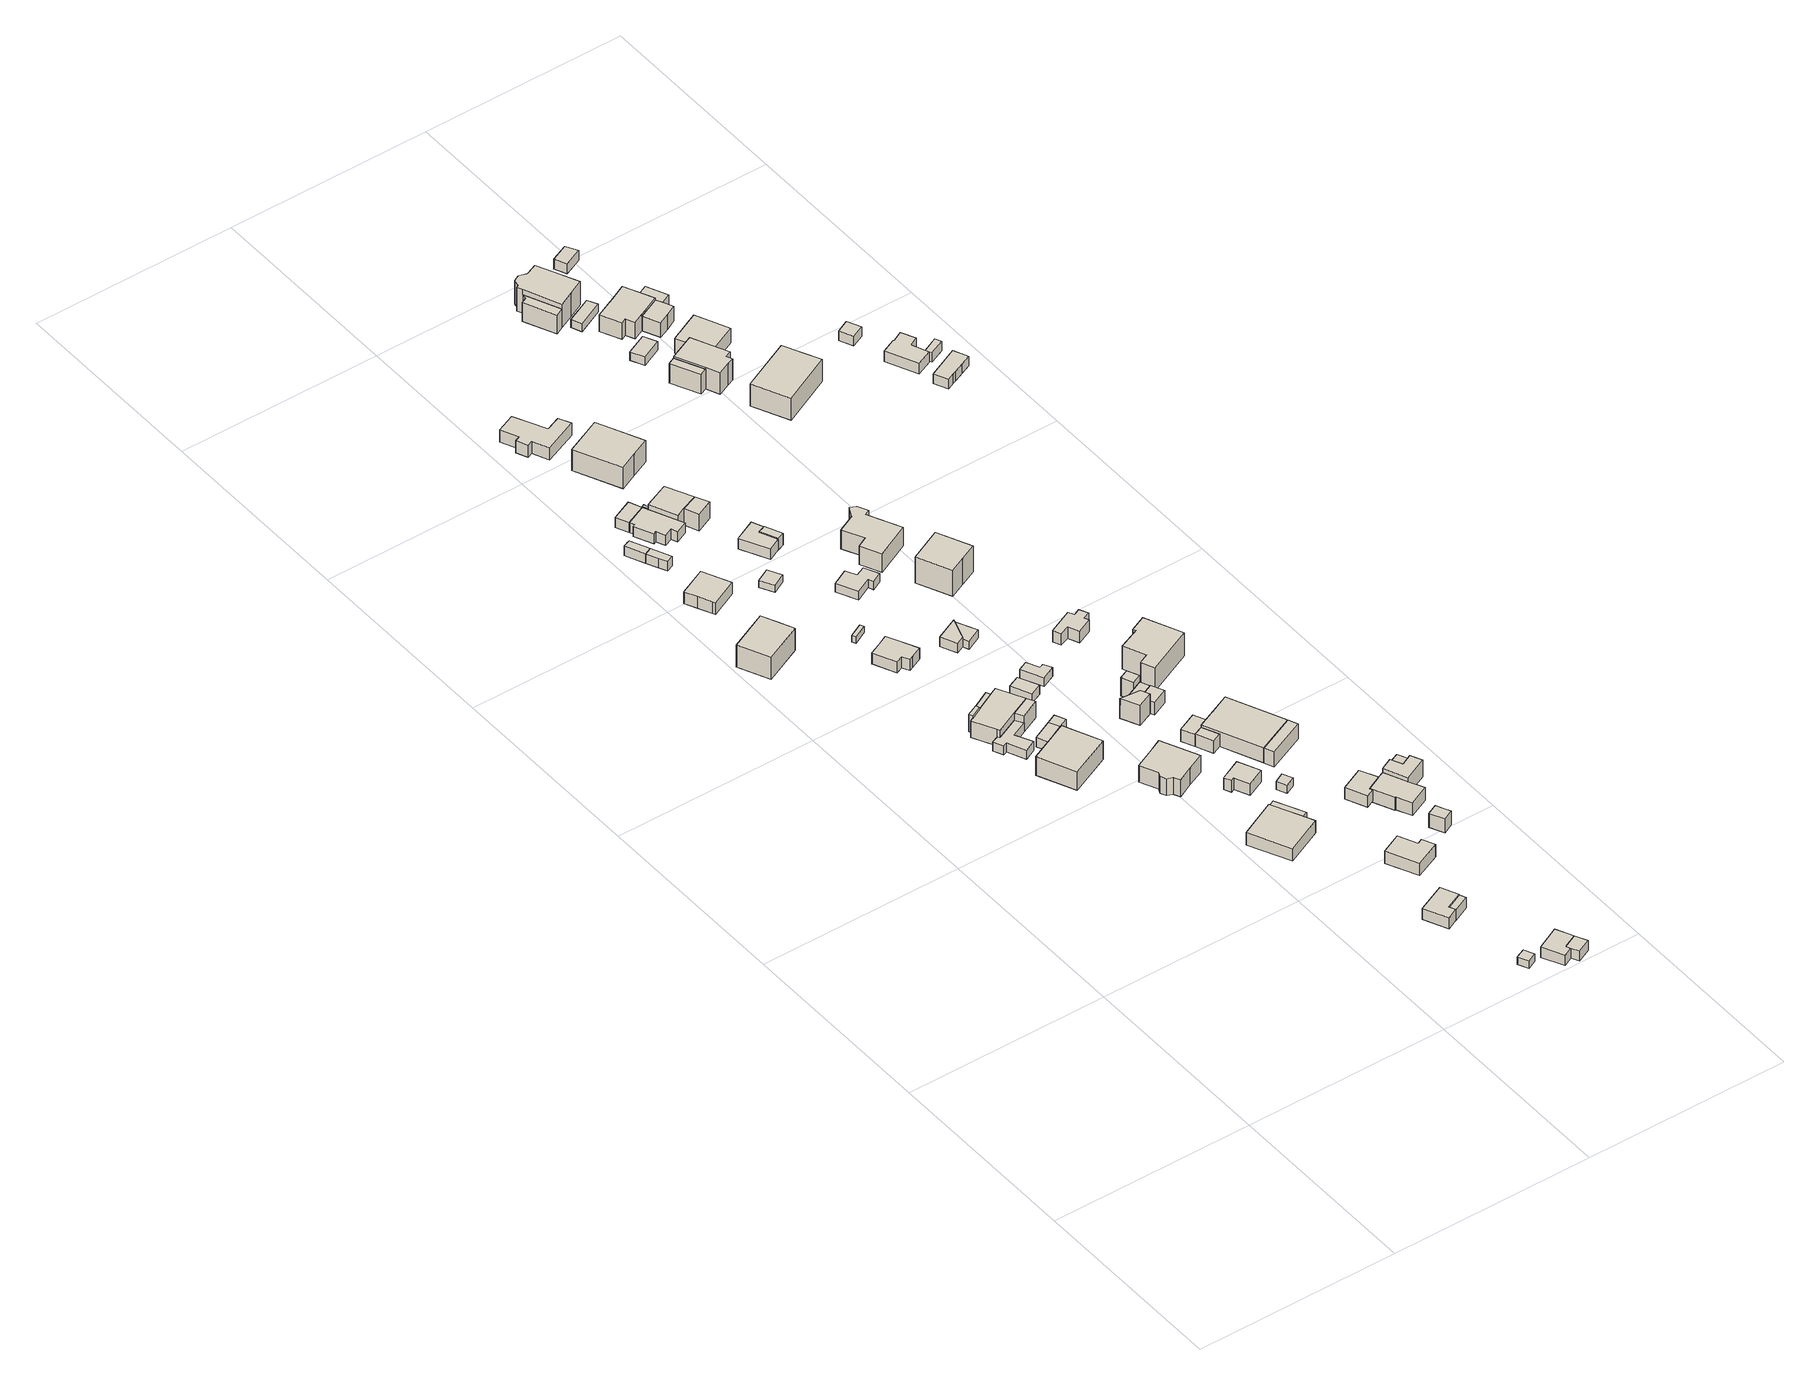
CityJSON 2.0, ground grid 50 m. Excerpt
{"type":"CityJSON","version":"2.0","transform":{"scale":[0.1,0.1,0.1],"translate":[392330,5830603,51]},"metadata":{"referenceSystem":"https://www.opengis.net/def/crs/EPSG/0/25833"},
"CityObjects":{
"building1":{"type":"Building","attributes":{"Gemeindeschluessel":"11000003","BezugspunktDach":"2200","function":"31001_1010","measuredHeight":8.64,"storeysAboveGround":2},"address":[{"country":"Germany","locality":"Berlin","thoroughfareNumber":"7","thoroughfareName":"Weg B"}],"geometry":[{"type":"Solid","lod":"1","boundaries":[[[[0,1,2,3,4]],[[5,6,7,8,9]],[[5,9,4,3]],[[6,5,3,2]],[[7,6,2,1]],[[8,7,1,0]],[[9,8,0,4]]]]}]},
"building2":{"type":"Building","attributes":{"Gemeindeschluessel":"11000003","BezugspunktDach":"2200","function":"31001_2000","measuredHeight":4.28,"storeysAboveGround":1},"address":[{"country":"Germany","locality":"Berlin","thoroughfareNumber":"5 (1)","thoroughfareName":"Weg B"}],"geometry":[{"type":"Solid","lod":"1","boundaries":[[[[10,11,12,13,14,15]],[[16,17,18,19,20,21]],[[16,21,15,14]],[[17,16,14,13]],[[18,17,13,12]],[[19,18,12,11]],[[20,19,11,10]],[[21,20,10,15]]]]}]},
"building3":{"type":"Building","attributes":{"Gemeindeschluessel":"11000003","BezugspunktDach":"2200","function":"31001_2000","measuredHeight":4.75,"storeysAboveGround":1},"address":[{"country":"Germany","locality":"Berlin","thoroughfareNumber":"11 (4)","thoroughfareName":"Weg B"}],"geometry":[{"type":"Solid","lod":"1","boundaries":[[[[22,23,24,25]],[[26,27,28,29]],[[26,29,25,24]],[[27,26,24,23]],[[28,27,23,22]],[[29,28,22,25]]]]}]},
"building4":{"type":"Building","attributes":{"Gemeindeschluessel":"11000003","BezugspunktDach":"2200","function":"31001_2000","measuredHeight":2.64,"storeysAboveGround":1},"address":[{"country":"Germany","locality":"Berlin","thoroughfareNumber":"3 (3)","thoroughfareName":"Weg B"}],"geometry":[{"type":"Solid","lod":"1","boundaries":[[[[30,31,32,33,34,35]],[[36,37,38,39,40,41]],[[36,41,35,34]],[[37,36,34,33]],[[38,37,33,32]],[[39,38,32,31]],[[40,39,31,30]],[[41,40,30,35]]]]}]},
"building5":{"type":"Building","attributes":{"Gemeindeschluessel":"11000003","BezugspunktDach":"2200","function":"31001_2000","measuredHeight":2.49,"storeysAboveGround":1},"address":[{"country":"Germany","locality":"Berlin","thoroughfareNumber":"11 (2)","thoroughfareName":"Weg B"}],"geometry":[{"type":"Solid","lod":"1","boundaries":[[[[42,43,44,45,46,47,48,49,50,51]],[[52,53,54,55,56,57,58,59,60,61]],[[52,61,51,50]],[[53,52,50,49]],[[54,53,49,48]],[[55,54,48,47]],[[56,55,47,46]],[[57,56,46,45]],[[58,57,45,44]],[[59,58,44,43]],[[60,59,43,42]],[[61,60,42,51]]]]}]},
"building6":{"type":"Building","attributes":{"Gemeindeschluessel":"11000003","BezugspunktDach":"2200","function":"31001_2000","measuredHeight":2.64,"storeysAboveGround":1},"address":[{"country":"Germany","locality":"Berlin","thoroughfareNumber":"3 (4)","thoroughfareName":"Weg B"}],"geometry":[{"type":"Solid","lod":"1","boundaries":[[[[62,63,64,31,30]],[[39,65,66,67,40]],[[39,40,30,31]],[[65,39,31,64]],[[66,65,64,63]],[[67,66,63,62]],[[40,67,62,30]]]]}]},
"building7":{"type":"Building","attributes":{"Gemeindeschluessel":"11000003","BezugspunktDach":"2200","function":"31001_1010","measuredHeight":6.52,"storeysAboveGround":1},"address":[{"country":"Germany","locality":"Berlin","thoroughfareNumber":"13","thoroughfareName":"Weg B"}],"geometry":[{"type":"Solid","lod":"1","boundaries":[[[[68,69,70,71]],[[72,73,74,75]],[[72,75,71,70]],[[73,72,70,69]],[[74,73,69,68]],[[75,74,68,71]]]]}]},
"building8":{"type":"Building","attributes":{"Gemeindeschluessel":"11000003","function":"31001_1010"},"address":[{"country":"Germany","locality":"Berlin","thoroughfareNumber":"11","thoroughfareName":"Weg B"}],"children":["building8-1","building8-2"]},
"building8-1":{"type":"BuildingPart","attributes":{"BezugspunktDach":"2200","measuredHeight":4.48,"storeysAboveGround":1},"parents":["building8"],"geometry":[{"type":"Solid","lod":"1","boundaries":[[[[76,77,78,79,80,81,82,83,84,85]],[[86,87,88,89,90,91,54,53,52,92]],[[86,92,85,84]],[[87,86,84,83]],[[88,87,83,82]],[[89,88,82,81]],[[90,89,81,80]],[[91,90,80,79]],[[53,54,78,77]],[[52,53,77,76]],[[92,52,76,85]],[[54,91,79,78]]]]}]},
"building8-2":{"type":"BuildingPart","attributes":{"BezugspunktDach":"2200","measuredHeight":4.48,"storeysAboveGround":1},"parents":["building8"],"geometry":[{"type":"MultiSurface","lod":"1","boundaries":[[[93,94,79,78]],[[91,95,55,54]],[[95,91,79,94]],[[55,95,94,93]],[[54,55,93,78]],[[91,54,78,79,96]]]}]},
"building9":{"type":"Building","attributes":{"Gemeindeschluessel":"11000003","BezugspunktDach":"2200","function":"31001_2000","measuredHeight":3.78,"storeysAboveGround":1},"address":[{"country":"Germany","locality":"Berlin","thoroughfareNumber":"11 (3)","thoroughfareName":"Weg B"}],"geometry":[{"type":"Solid","lod":"1","boundaries":[[[[97,98,99,100]],[[101,89,88,102]],[[101,102,100,99]],[[89,101,99,98]],[[88,89,98,97]],[[102,88,97,100]]]]}]},
"building10":{"type":"Building","attributes":{"Gemeindeschluessel":"11000003","BezugspunktDach":"2200","function":"31001_2463","measuredHeight":2.51,"storeysAboveGround":1},"address":[{"country":"Germany","locality":"Berlin","thoroughfareNumber":"13 (1)","thoroughfareName":"Weg B"}],"geometry":[{"type":"Solid","lod":"1","boundaries":[[[[103,104,105,106]],[[107,108,109,110]],[[107,110,106,105]],[[108,107,105,104]],[[109,108,104,103]],[[110,109,103,106]]]]}]},
"building11":{"type":"Building","attributes":{"Gemeindeschluessel":"11000003","BezugspunktDach":"2200","function":"31001_1010","measuredHeight":3.34,"storeysAboveGround":1},"address":[{"country":"Germany","locality":"Berlin","thoroughfareNumber":"9","thoroughfareName":"Weg B"}],"geometry":[{"type":"Solid","lod":"1","boundaries":[[[[111,112,113,114,115,116,117,118]],[[119,120,121,122,123,124,125,126]],[[119,126,118,117]],[[120,119,117,116]],[[121,120,116,115]],[[122,121,115,114]],[[123,122,114,113]],[[124,123,113,112]],[[125,124,112,111]],[[126,125,111,118]]]]}]},
"building12":{"type":"Building","attributes":{"Gemeindeschluessel":"11000003","BezugspunktDach":"2200","function":"31001_2463","measuredHeight":2.79,"storeysAboveGround":1},"address":[{"country":"Germany","locality":"Berlin","thoroughfareNumber":"8 (2)","thoroughfareName":"Weg A"}],"geometry":[{"type":"Solid","lod":"1","boundaries":[[[[127,128,129,130]],[[131,132,133,134]],[[131,134,130,129]],[[132,131,129,128]],[[133,132,128,127]],[[134,133,127,130]]]]}]},
"building13":{"type":"Building","attributes":{"Gemeindeschluessel":"11000003","BezugspunktDach":"2200","function":"31001_2723","measuredHeight":1.74,"storeysAboveGround":1},"address":[{"country":"Germany","locality":"Berlin","thoroughfareNumber":"9 (1)","thoroughfareName":"Weg B"}],"geometry":[{"type":"Solid","lod":"1","boundaries":[[[[135,136,137,138]],[[139,140,141,142]],[[139,142,138,137]],[[140,139,137,136]],[[141,140,136,135]],[[142,141,135,138]]]]}]},
"building14":{"type":"Building","attributes":{"Gemeindeschluessel":"11000003","BezugspunktDach":"2200","function":"31001_2000","measuredHeight":2.88,"storeysAboveGround":1},"address":[{"country":"Germany","locality":"Berlin","thoroughfareNumber":"8 (1)","thoroughfareName":"Weg A"}],"geometry":[{"type":"Solid","lod":"1","boundaries":[[[[143,144,145,146,147,148,149,150,128,127,151,152]],[[153,133,132,154,155,156,157,158,159,160,161,162]],[[153,162,152,151]],[[133,153,151,127]],[[132,133,127,128]],[[154,132,128,150]],[[155,154,150,149]],[[156,155,149,148]],[[157,156,148,147]],[[158,157,147,146]],[[159,158,146,145]],[[160,159,145,144]],[[161,160,144,143]],[[162,161,143,152]]]]}]},
"building15":{"type":"Building","attributes":{"Gemeindeschluessel":"11000003","BezugspunktDach":"2200","function":"31001_2723","measuredHeight":2.13,"storeysAboveGround":1},"address":[{"country":"Germany","locality":"Berlin","thoroughfareNumber":"79 (1)","thoroughfareName":"Schillingweg"}],"geometry":[{"type":"Solid","lod":"1","boundaries":[[[[163,164,165,166]],[[167,168,169,170]],[[167,170,166,165]],[[168,167,165,164]],[[169,168,164,163]],[[170,169,163,166]]]]}]},
"building16":{"type":"Building","attributes":{"Gemeindeschluessel":"11000003","BezugspunktDach":"2200","function":"31001_2723","measuredHeight":2.56,"storeysAboveGround":1},"address":[{"country":"Germany","locality":"Berlin","thoroughfareNumber":"13 (2)","thoroughfareName":"Weg B"}],"geometry":[{"type":"Solid","lod":"1","boundaries":[[[[104,171,172,105]],[[173,174,175,176]],[[173,176,105,172]],[[174,173,172,171]],[[175,174,171,104]],[[176,175,104,105]]]]}]},
"building17":{"type":"Building","attributes":{"Gemeindeschluessel":"11000003","function":"31001_1010"},"address":[{"country":"Germany","locality":"Berlin","thoroughfareNumber":"17","thoroughfareName":"Weg B"}],"children":["building17-1","building17-2"]},
"building17-1":{"type":"BuildingPart","attributes":{"BezugspunktDach":"2200","measuredHeight":3.95,"storeysAboveGround":1},"parents":["building17"],"geometry":[{"type":"MultiSurface","lod":"1","boundaries":[[[177,178,179,180]],[[181,182,183,184]],[[181,184,180,179]],[[182,181,185,186,187,179,178]],[[183,182,178,177]],[[184,183,177,180]],[[187,186,185,181]]]}]},
"building17-2":{"type":"BuildingPart","attributes":{"BezugspunktDach":"2200","measuredHeight":2.87,"storeysAboveGround":1},"parents":["building17"],"geometry":[{"type":"Solid","lod":"1","boundaries":[[[[186,188,189,187]],[[190,191,185,181]],[[190,181,187,189]],[[191,190,189,188]],[[185,191,188,186]],[[181,185,186,187]]]]}]},
"building18":{"type":"Building","attributes":{"Gemeindeschluessel":"11000003","BezugspunktDach":"2200","function":"31001_2000","measuredHeight":1.89,"storeysAboveGround":1},"address":[{"country":"Germany","locality":"Berlin","thoroughfareNumber":"10 (1)","thoroughfareName":"Weg A"}],"geometry":[{"type":"Solid","lod":"1","boundaries":[[[[192,193,194,195]],[[196,197,198,199]],[[196,199,195,194]],[[197,196,194,193]],[[198,197,193,192]],[[199,198,192,195]]]]}]},
"building19":{"type":"Building","attributes":{"Gemeindeschluessel":"11000003","BezugspunktDach":"2200","function":"31001_1313","measuredHeight":3.04,"storeysAboveGround":1},"address":[{"country":"Germany","locality":"Berlin","thoroughfareNumber":"21","thoroughfareName":"Weg B"}],"geometry":[{"type":"Solid","lod":"1","boundaries":[[[[200,201,202,203,204,205]],[[206,207,208,209,210,211]],[[206,211,205,204]],[[207,206,204,203]],[[208,207,203,202]],[[209,208,202,201]],[[210,209,201,200]],[[211,210,200,205]]]]}]},
"building20":{"type":"Building","attributes":{"Gemeindeschluessel":"11000003","BezugspunktDach":"2200","function":"31001_2000","measuredHeight":3,"storeysAboveGround":1},"address":[{"country":"Germany","locality":"Berlin","thoroughfareNumber":"8 (3)","thoroughfareName":"Weg A"}],"geometry":[{"type":"Solid","lod":"1","boundaries":[[[[212,213,214,215,216]],[[217,218,219,220,221]],[[217,221,216,215]],[[218,217,215,214]],[[219,218,214,213]],[[220,219,213,212]],[[221,220,212,216]]]]}]},
"building21":{"type":"Building","attributes":{"Gemeindeschluessel":"11000003","BezugspunktDach":"2200","function":"31001_1010","measuredHeight":5.71,"storeysAboveGround":1},"address":[{"country":"Germany","locality":"Berlin","thoroughfareNumber":"15","thoroughfareName":"Weg B"}],"geometry":[{"type":"Solid","lod":"1","boundaries":[[[[222,223,224,225,226,227,228,229,230,231]],[[232,233,234,235,236,237,238,239,240,241]],[[232,241,231,230]],[[233,232,230,229]],[[234,233,229,228]],[[235,234,228,227]],[[236,235,227,226]],[[237,236,226,225]],[[238,237,225,224]],[[239,238,224,223]],[[240,239,223,222]],[[241,240,222,231]]]]}]},
"building22":{"type":"Building","attributes":{"Gemeindeschluessel":"11000003","BezugspunktDach":"2200","function":"51009_1610","measuredHeight":2.85,"storeysAboveGround":0},"address":[{"country":"Germany","locality":"Berlin"}],"geometry":[{"type":"Solid","lod":"1","boundaries":[[[[242,243,244,245]],[[246,247,248,249]],[[246,249,245,244]],[[247,246,244,243]],[[248,247,243,242]],[[249,248,242,245]]]]}]},
"building23":{"type":"Building","attributes":{"Gemeindeschluessel":"11000003","BezugspunktDach":"2200","function":"31001_2000","measuredHeight":2.53,"storeysAboveGround":1},"address":[{"country":"Germany","locality":"Berlin","thoroughfareNumber":"11 (1)","thoroughfareName":"Weg B"}],"geometry":[{"type":"Solid","lod":"1","boundaries":[[[[250,251,252,253]],[[254,255,256,257]],[[254,257,253,252]],[[255,254,252,251]],[[256,255,251,250]],[[257,256,250,253]]]]}]},
"building24":{"type":"Building","attributes":{"Gemeindeschluessel":"11000003","function":"31001_1010"},"address":[{"country":"Germany","locality":"Berlin","thoroughfareNumber":"8","thoroughfareName":"Weg A"}],"children":["building24-1","building24-2"]},
"building24-1":{"type":"BuildingPart","attributes":{"BezugspunktDach":"2200","measuredHeight":4.5,"storeysAboveGround":1},"parents":["building24"],"geometry":[{"type":"Solid","lod":"1","boundaries":[[[[258,259,260,261,262]],[[263,264,265,266,267]],[[263,267,262,261]],[[264,263,261,260]],[[266,265,259,258]],[[267,266,258,262]],[[265,264,260,259]]]]}]},
"building24-2":{"type":"BuildingPart","attributes":{"BezugspunktDach":"2200","measuredHeight":4.5,"storeysAboveGround":1},"parents":["building24"],"geometry":[{"type":"Solid","lod":"1","boundaries":[[[[268,269,260,259]],[[264,270,271,265]],[[270,264,260,269]],[[271,270,269,268]],[[265,271,268,259]],[[264,265,259,260]]]]}]},
"building25":{"type":"Building","attributes":{"Gemeindeschluessel":"11000003","BezugspunktDach":"2200","function":"31001_1313","measuredHeight":2.82,"storeysAboveGround":1},"address":[{"country":"Germany","locality":"Berlin","thoroughfareNumber":"79","thoroughfareName":"Schillingweg"}],"geometry":[{"type":"Solid","lod":"1","boundaries":[[[[272,273,274,275,276,277]],[[278,279,280,281,282,283]],[[278,283,277,276]],[[279,278,276,275]],[[280,279,275,274]],[[281,280,274,273]],[[282,281,273,272]],[[283,282,272,277]]]]}]},
"building26":{"type":"Building","attributes":{"Gemeindeschluessel":"11000003","BezugspunktDach":"2200","function":"51009_1610","measuredHeight":2.77,"storeysAboveGround":0},"address":[{"country":"Germany","locality":"Berlin"}],"geometry":[{"type":"Solid","lod":"1","boundaries":[[[[273,284,285,275,274]],[[286,287,288,289,290]],[[286,290,274,275]],[[287,286,275,285]],[[288,287,285,284]],[[289,288,284,273]],[[290,289,273,274]]]]}]},
"building27":{"type":"Building","attributes":{"Gemeindeschluessel":"11000003","BezugspunktDach":"2200","function":"31001_1010","measuredHeight":2.9,"storeysAboveGround":1},"address":[{"country":"Germany","locality":"Berlin","thoroughfareNumber":"10","thoroughfareName":"Weg A"}],"geometry":[{"type":"Solid","lod":"1","boundaries":[[[[291,292,293,294,295,296]],[[297,298,299,300,301,302]],[[297,302,296,295]],[[298,297,295,294]],[[299,298,294,293]],[[300,299,293,292]],[[301,300,292,291]],[[302,301,291,296]]]]}]},
"building28":{"type":"Building","attributes":{"Gemeindeschluessel":"11000003","BezugspunktDach":"2200","function":"31001_1010","measuredHeight":3.35,"storeysAboveGround":1},"address":[{"country":"Germany","locality":"Berlin","thoroughfareNumber":"2","thoroughfareName":"Weg A"}],"geometry":[{"type":"Solid","lod":"1","boundaries":[[[[303,304,305,306,307,308,309,310,311,312]],[[313,314,315,316,317,318,319,320,321,322]],[[313,322,312,311]],[[314,313,311,310]],[[315,314,310,309]],[[316,315,309,308]],[[317,316,308,307]],[[318,317,307,306]],[[319,318,306,305]],[[320,319,305,304]],[[321,320,304,303]],[[322,321,303,312]]]]}]},
"building29":{"type":"Building","attributes":{"Gemeindeschluessel":"11000003","BezugspunktDach":"2200","function":"31001_1313","measuredHeight":3.22,"storeysAboveGround":1},"address":[{"country":"Germany","locality":"Berlin","thoroughfareNumber":"17 (2)","thoroughfareName":"Weg B"}],"geometry":[{"type":"Solid","lod":"1","boundaries":[[[[323,324,325,326,327,328]],[[329,330,331,332,333,334]],[[329,334,328,327]],[[330,329,327,326]],[[331,330,326,325]],[[332,331,325,324]],[[333,332,324,323]],[[334,333,323,328]]]]}]},
"building30":{"type":"Building","attributes":{"Gemeindeschluessel":"11000003","BezugspunktDach":"2200","function":"31001_1010","measuredHeight":7.84,"storeysAboveGround":1},"address":[{"country":"Germany","locality":"Berlin","thoroughfareNumber":"6","thoroughfareName":"Weg A"}],"geometry":[{"type":"Solid","lod":"1","boundaries":[[[[335,336,337,338,339,340]],[[341,342,343,344,345,346]],[[341,346,340,339]],[[342,341,339,338]],[[343,342,338,337]],[[344,343,337,336]],[[345,344,336,335]],[[346,345,335,340]]]]}]},
"building31":{"type":"Building","attributes":{"Gemeindeschluessel":"11000003","function":"31001_1313"},"address":[{"country":"Germany","locality":"Berlin","thoroughfareNumber":"14A","thoroughfareName":"Weg A"}],"children":["building31-1","building31-2"]},
"building31-1":{"type":"BuildingPart","attributes":{"BezugspunktDach":"2200","measuredHeight":2.6,"storeysAboveGround":1},"parents":["building31"],"geometry":[{"type":"MultiSurface","lod":"1","boundaries":[[[347,348,349,350]],[[351,352,353,354]],[[351,354,350,349]],[[352,355,356,349,348]],[[353,352,348,347]],[[354,353,347,350]],[[356,355,352,351]]]}]},
"building31-2":{"type":"BuildingPart","attributes":{"BezugspunktDach":"2200","measuredHeight":2.21,"storeysAboveGround":1},"parents":["building31"],"geometry":[{"type":"Solid","lod":"1","boundaries":[[[[357,358,356,355]],[[351,359,360,352]],[[359,351,356,358]],[[360,359,358,357]],[[352,360,357,355]],[[352,355,356,351]]]]}]},
"building32":{"type":"Building","attributes":{"Gemeindeschluessel":"11000003","BezugspunktDach":"2200","function":"31001_2000","measuredHeight":2.38,"storeysAboveGround":1},"address":[{"country":"Germany","locality":"Berlin","thoroughfareNumber":"16 (1)","thoroughfareName":"Weg A"}],"geometry":[{"type":"Solid","lod":"1","boundaries":[[[[361,362,363,364,365,366]],[[367,368,369,370,371,372]],[[367,372,366,365]],[[368,367,365,364]],[[369,368,364,363]],[[370,369,363,362]],[[371,370,362,361]],[[372,371,361,366]]]]}]},
"building33":{"type":"Building","attributes":{"Gemeindeschluessel":"11000003","BezugspunktDach":"2200","function":"51009_1610","measuredHeight":3.22,"storeysAboveGround":0},"address":[{"country":"Germany","locality":"Berlin"}],"geometry":[{"type":"Solid","lod":"1","boundaries":[[[[373,374,375,376]],[[377,378,379,380]],[[377,380,376,375]],[[378,377,375,374]],[[379,378,374,373]],[[380,379,373,376]]]]}]},
"building34":{"type":"Building","attributes":{"Gemeindeschluessel":"11000003","BezugspunktDach":"2200","function":"31001_1010","measuredHeight":3.42,"storeysAboveGround":1},"address":[{"country":"Germany","locality":"Berlin","thoroughfareNumber":"19","thoroughfareName":"Weg B"}],"geometry":[{"type":"Solid","lod":"1","boundaries":[[[[381,382,383,384,385,386]],[[387,388,389,390,391,392]],[[387,392,386,385]],[[388,387,385,384]],[[389,388,384,383]],[[390,389,383,382]],[[391,390,382,381]],[[392,391,381,386]]]]}]},
"building35":{"type":"Building","attributes":{"Gemeindeschluessel":"11000003","BezugspunktDach":"2200","function":"31001_2000","measuredHeight":2.29,"storeysAboveGround":1},"address":[{"country":"Germany","locality":"Berlin","thoroughfareNumber":"12 (1)","thoroughfareName":"Weg A"}],"geometry":[{"type":"Solid","lod":"1","boundaries":[[[[393,394,395,396,397,398,399,400]],[[401,402,403,404,405,406,407,408]],[[401,408,400,399]],[[402,401,399,398]],[[403,402,398,397]],[[404,403,397,396]],[[405,404,396,395]],[[406,405,395,394]],[[407,406,394,393]],[[408,407,393,400]]]]}]},
"building36":{"type":"Building","attributes":{"Gemeindeschluessel":"11000003","BezugspunktDach":"2200","function":"31001_2723","measuredHeight":2.2,"storeysAboveGround":1},"address":[{"country":"Germany","locality":"Berlin","thoroughfareNumber":"17 (1)","thoroughfareName":"Weg B"}],"geometry":[{"type":"Solid","lod":"1","boundaries":[[[[409,410,411,412]],[[413,414,415,416]],[[413,416,412,411]],[[414,413,411,410]],[[415,414,410,409]],[[416,415,409,412]]]]}]},
"building37":{"type":"Building","attributes":{"Gemeindeschluessel":"11000003","function":"31001_2723"},"address":[{"country":"Germany","locality":"Berlin","thoroughfareNumber":"18 (1)","thoroughfareName":"Weg A"}],"children":["building37-1","building37-2"]},
"building37-1":{"type":"BuildingPart","attributes":{"BezugspunktDach":"2200","measuredHeight":5.43,"storeysAboveGround":1},"parents":["building37"],"geometry":[{"type":"MultiSurface","lod":"1","boundaries":[[[417,418,419,420]],[[421,422,423,424]],[[421,425,426,420,419]],[[422,421,419,418]],[[423,422,418,417]],[[424,423,417,420]],[[424,426,425,421]]]}]},
"building37-2":{"type":"BuildingPart","attributes":{"BezugspunktDach":"2200","measuredHeight":3.25,"storeysAboveGround":1},"parents":["building37"],"geometry":[{"type":"Solid","lod":"1","boundaries":[[[[425,427,428,426]],[[429,430,421,424]],[[429,424,426,428]],[[430,429,428,427]],[[421,430,427,425]],[[424,421,425,426]]]]}]},
"building38":{"type":"Building","attributes":{"Gemeindeschluessel":"11000003","BezugspunktDach":"2200","function":"31001_2463","measuredHeight":3.33,"storeysAboveGround":1},"address":[{"country":"Germany","locality":"Berlin","thoroughfareNumber":"18 (2)","thoroughfareName":"Weg A"}],"geometry":[{"type":"Solid","lod":"1","boundaries":[[[[431,432,433,434,435]],[[436,437,438,439,440]],[[436,440,435,434]],[[437,436,434,433]],[[438,437,433,432]],[[439,438,432,431]],[[440,439,431,435]]]]}]},
"building39":{"type":"Building","attributes":{"Gemeindeschluessel":"11000003","BezugspunktDach":"2200","function":"51009_1610","measuredHeight":5.08,"storeysAboveGround":0},"address":[{"country":"Germany","locality":"Berlin"}],"geometry":[{"type":"Solid","lod":"1","boundaries":[[[[441,442,443,444]],[[445,446,447,448]],[[445,448,444,443]],[[446,445,443,442]],[[447,446,442,441]],[[448,447,441,444]]]]}]},
"building40":{"type":"Building","attributes":{"Gemeindeschluessel":"11000003","function":"31001_1010"},"address":[{"country":"Germany","locality":"Berlin","thoroughfareNumber":"20, 22","thoroughfareName":"Weg A"}],"children":["building40-1","building40-2","building40-3"]},
"building40-1":{"type":"BuildingPart","attributes":{"BezugspunktDach":"2200","measuredHeight":4.59,"storeysAboveGround":1},"parents":["building40"],"geometry":[{"type":"MultiSurface","lod":"1","boundaries":[[[449,450,451,452,453]],[[454,455,456,457,458]],[[454,459,460,461,453,452]],[[455,454,452,451]],[[456,455,451,450]],[[457,456,450,449]],[[458,457,449,453],[462,458,463,464]],[[458,461,460,459]],[[463,458,462,464]]]}]},
"building40-2":{"type":"BuildingPart","attributes":{"BezugspunktDach":"2200","measuredHeight":3.48,"storeysAboveGround":1},"parents":["building40"],"geometry":[{"type":"Solid","lod":"1","boundaries":[[[[465,464,463,466]],[[458,462,467,468]],[[458,468,466,463],[458,461,469,468]],[[467,462,464,465]],[[468,467,465,466]],[[461,458,468,469]],[[462,458,463,464]]]]}]},
"building40-3":{"type":"BuildingPart","attributes":{"BezugspunktDach":"2200","measuredHeight":4.04,"storeysAboveGround":1},"parents":["building40"],"geometry":[{"type":"MultiSurface","lod":"1","boundaries":[[[469,460,470,471]],[[472,459,468,473]],[[472,473,471,470]],[[459,472,470,460]],[[473,468,469,471]],[[459,460,461,458]],[[468,458,461,469]]]}]},
"building41":{"type":"Building","attributes":{"Gemeindeschluessel":"11000003","BezugspunktDach":"2200","function":"31001_1010","measuredHeight":3.16,"storeysAboveGround":1},"address":[{"country":"Germany","locality":"Berlin","thoroughfareNumber":"24 (1)","thoroughfareName":"Weg A"}],"geometry":[{"type":"Solid","lod":"1","boundaries":[[[[474,475,476,477,478,479]],[[480,481,482,483,484,485]],[[480,485,479,478]],[[481,480,478,477]],[[482,481,477,476]],[[483,482,476,475]],[[484,483,475,474]],[[485,484,474,479]]]]}]},
"building42":{"type":"Building","attributes":{"Gemeindeschluessel":"11000003","BezugspunktDach":"2200","function":"51009_1610","measuredHeight":4.68,"storeysAboveGround":0},"address":[{"country":"Germany","locality":"Berlin"}],"geometry":[{"type":"Solid","lod":"1","boundaries":[[[[486,487,450,488,449]],[[489,490,491,492,493]],[[489,493,449,488]],[[490,489,488,450]],[[491,490,450,487]],[[492,491,487,486]],[[493,492,486,449]]]]}]},
"building43":{"type":"Building","attributes":{"Gemeindeschluessel":"11000003","BezugspunktDach":"2200","function":"31001_1010","measuredHeight":5.18,"storeysAboveGround":1},"address":[{"country":"Germany","locality":"Berlin","thoroughfareNumber":"12","thoroughfareName":"Weg A"}],"geometry":[{"type":"Solid","lod":"1","boundaries":[[[[494,495,496,497,498,499,500,501,502,503]],[[504,505,506,507,508,509,510,511,512,513]],[[504,513,503,502]],[[505,504,502,501]],[[506,505,501,500]],[[507,506,500,499]],[[508,507,499,498]],[[509,508,498,497]],[[510,509,497,496]],[[511,510,496,495]],[[512,511,495,494]],[[513,512,494,503]]]]}]},
"building44":{"type":"Building","attributes":{"Gemeindeschluessel":"11000003","BezugspunktDach":"2200","function":"31001_2723","measuredHeight":4.61,"storeysAboveGround":1},"address":[{"country":"Germany","locality":"Berlin","thoroughfareNumber":"26 (1)","thoroughfareName":"Weg A"}],"geometry":[{"type":"Solid","lod":"1","boundaries":[[[[514,515,516,517,518]],[[519,520,521,522,523]],[[519,523,518,517]],[[520,519,517,516]],[[521,520,516,515]],[[522,521,515,514]],[[523,522,514,518]]]]}]},
"building45":{"type":"Building","attributes":{"Gemeindeschluessel":"11000003","BezugspunktDach":"2200","function":"31001_1010","measuredHeight":8.6,"storeysAboveGround":1},"address":[{"country":"Germany","locality":"Berlin","thoroughfareNumber":"14","thoroughfareName":"Weg A"}],"geometry":[{"type":"Solid","lod":"1","boundaries":[[[[524,525,526,527,528]],[[529,530,531,532,533]],[[529,533,528,527]],[[530,529,527,526]],[[531,530,526,525]],[[532,531,525,524]],[[533,532,524,528]]]]}]},
"building46":{"type":"Building","attributes":{"Gemeindeschluessel":"11000003","BezugspunktDach":"2200","function":"31001_1010","measuredHeight":3.14,"storeysAboveGround":1},"address":[{"country":"Germany","locality":"Berlin","thoroughfareNumber":"16","thoroughfareName":"Weg A"}],"geometry":[{"type":"Solid","lod":"1","boundaries":[[[[534,535,536,537,538,539,540,541,542,543]],[[544,545,546,547,548,549,550,551,552,553]],[[544,553,543,542]],[[545,544,542,541]],[[546,545,541,540]],[[547,546,540,539]],[[548,547,539,538]],[[549,548,538,537]],[[550,549,537,536]],[[551,550,536,535]],[[552,551,535,534]],[[553,552,534,543]]]]}]},
"building47":{"type":"Building","attributes":{"Gemeindeschluessel":"11000003","function":"31001_1010"},"address":[{"country":"Germany","locality":"Berlin","thoroughfareNumber":"24","thoroughfareName":"Weg A"}],"children":["building47-1","building47-2"]},
"building47-1":{"type":"BuildingPart","attributes":{"BezugspunktDach":"2200","measuredHeight":4.54,"storeysAboveGround":1},"parents":["building47"],"geometry":[{"type":"Solid","lod":"1","boundaries":[[[[554,555,556,557,558,559,560,561,562]],[[563,564,565,566,567,568,569,570,571]],[[563,571,562,561]],[[564,563,561,560]],[[566,565,559,558]],[[567,566,558,557]],[[568,567,557,556]],[[569,568,556,555]],[[570,569,555,554]],[[571,570,554,562]],[[560,559,565,564]]]]}]},
"building47-2":{"type":"BuildingPart","attributes":{"BezugspunktDach":"2200","measuredHeight":4.54,"storeysAboveGround":1},"parents":["building47"],"geometry":[{"type":"MultiSurface","lod":"1","boundaries":[[[572,573,574,575,576,577]],[[578,579,580,581,565,564]],[[578,564,577,576]],[[579,578,576,575]],[[580,579,575,574]],[[581,580,574,573]],[[565,581,573,572]],[[564,560,559,572,577]],[[559,560,564,565]]]}]},
"building48":{"type":"Building","attributes":{"Gemeindeschluessel":"11000003","BezugspunktDach":"2200","function":"31001_1010","measuredHeight":8.74,"storeysAboveGround":1},"address":[{"country":"Germany","locality":"Berlin","thoroughfareNumber":"18","thoroughfareName":"Weg A"}],"geometry":[{"type":"Solid","lod":"1","boundaries":[[[[582,583,584,585,586,587,588,589]],[[590,591,592,593,594,595,596,597]],[[590,597,589,588]],[[591,590,588,587]],[[592,591,587,586]],[[593,592,586,585]],[[594,593,585,584]],[[595,594,584,583]],[[596,595,583,582]],[[597,596,582,589]]]]}]},
"building49":{"type":"Building","attributes":{"Gemeindeschluessel":"11000003","BezugspunktDach":"2200","function":"51009_1610","measuredHeight":3.63,"storeysAboveGround":0},"address":[{"country":"Germany","locality":"Berlin"}],"geometry":[{"type":"Solid","lod":"1","boundaries":[[[[598,599,600,601]],[[602,603,604,605]],[[602,605,601,600]],[[603,602,600,599]],[[604,603,599,598]],[[605,604,598,601]]]]}]},
"building50":{"type":"Building","attributes":{"Gemeindeschluessel":"11000003","function":"31001_1010"},"address":[{"country":"Germany","locality":"Berlin","thoroughfareNumber":"1","thoroughfareName":"Weg A"}],"children":["building50-1","building50-2"]},
"building50-1":{"type":"BuildingPart","attributes":{"BezugspunktDach":"2200","measuredHeight":7.71,"storeysAboveGround":1},"parents":["building50"],"geometry":[{"type":"MultiSurface","lod":"1","boundaries":[[[606,607,608,609,610,611,612,613,614,615,616]],[[617,618,619,620,621,622,623,624,625,626,627]],[[617,627,616,615]],[[618,617,615,614]],[[619,618,614,613]],[[620,619,613,612]],[[621,620,612,611]],[[622,621,611,610]],[[623,622,610,609]],[[624,623,609,608]],[[625,624,608,607]],[[628,629,625,607,606]],[[627,626,606,616]],[[626,625,629,628]]]}]},
"building50-2":{"type":"BuildingPart","attributes":{"BezugspunktDach":"2200","measuredHeight":5.09,"storeysAboveGround":1},"parents":["building50"],"geometry":[{"type":"MultiSurface","lod":"1","boundaries":[[[630,629,628,631,632]],[[633,626,625,634,635]],[[633,635,632,631]],[[626,633,631,628]],[[634,625,629,630]],[[635,634,630,632]],[[625,626,628,629,636]]]}]},
"building51":{"type":"Building","attributes":{"Gemeindeschluessel":"11000003","BezugspunktDach":"2200","function":"31001_2463","measuredHeight":2.35,"storeysAboveGround":1},"address":[{"country":"Germany","locality":"Berlin","thoroughfareNumber":"3 (1)","thoroughfareName":"Weg A"}],"geometry":[{"type":"Solid","lod":"1","boundaries":[[[[637,638,639,640]],[[641,642,643,644]],[[641,644,640,639]],[[642,641,639,638]],[[643,642,638,637]],[[644,643,637,640]]]]}]},
"building52":{"type":"Building","attributes":{"Gemeindeschluessel":"11000003","function":"31001_1010"},"address":[{"country":"Germany","locality":"Berlin","thoroughfareNumber":"5","thoroughfareName":"Weg A"}],"children":["building52-1","building52-2"]},
"building52-1":{"type":"BuildingPart","attributes":{"BezugspunktDach":"2200","measuredHeight":6.12,"storeysAboveGround":1},"parents":["building52"],"geometry":[{"type":"MultiSurface","lod":"1","boundaries":[[[645,646,647,648,649,650,651,652,653,654]],[[655,656,657,658,659,660,661,662,663,664]],[[655,664,654,653]],[[656,655,653,652]],[[657,656,652,651]],[[658,657,651,650]],[[659,658,650,649]],[[660,659,649,648]],[[661,660,648,647]],[[662,661,647,646]],[[663,662,646,645]],[[665,666,663,645,654]],[[667,664,663,666,665]]]}]},
"building52-2":{"type":"BuildingPart","attributes":{"BezugspunktDach":"2200","measuredHeight":5.42,"storeysAboveGround":1},"parents":["building52"],"geometry":[{"type":"Solid","lod":"1","boundaries":[[[[668,666,665,669]],[[664,663,670,671]],[[664,671,669,665]],[[670,663,666,668]],[[671,670,668,669]],[[663,664,665,666]]]]}]},
"building53":{"type":"Building","attributes":{"Gemeindeschluessel":"11000003","BezugspunktDach":"2200","function":"31001_2463","measuredHeight":2.07,"storeysAboveGround":1},"address":[{"country":"Germany","locality":"Berlin","thoroughfareNumber":"1 (1)","thoroughfareName":"Weg A"}],"geometry":[{"type":"Solid","lod":"1","boundaries":[[[[672,673,674,675]],[[676,677,678,679]],[[676,679,675,674]],[[677,676,674,673]],[[678,677,673,672]],[[679,678,672,675]]]]}]},
"building54":{"type":"Building","attributes":{"Gemeindeschluessel":"11000003","function":"31001_1010"},"address":[{"country":"Germany","locality":"Berlin","thoroughfareNumber":"3","thoroughfareName":"Weg A"}],"children":["building54-1","building54-2","building54-3"]},
"building54-1":{"type":"BuildingPart","attributes":{"BezugspunktDach":"2200","measuredHeight":5.28,"storeysAboveGround":1},"parents":["building54"],"geometry":[{"type":"MultiSurface","lod":"1","boundaries":[[[680,681,682,683,684,685,686,687,688]],[[689,690,691,692,693,694,695,696,697]],[[689,697,688,687]],[[690,689,687,686]],[[698,699,700,690,686,685]],[[701,702,703,685,684]],[[704,701,692,684,683]],[[694,693,683,682]],[[695,694,682,681]],[[696,695,681,680]],[[697,696,680,688]],[[691,700,699,698]],[[692,705,702,701]],[[705,691,703,702]],[[693,692,701,704]]]}]},
"building54-2":{"type":"BuildingPart","attributes":{"BezugspunktDach":"2200","measuredHeight":4.52,"storeysAboveGround":1},"parents":["building54"],"geometry":[{"type":"MultiSurface","lod":"1","boundaries":[[[706,707,708,709,703,702,704]],[[705,691,710,711,712,713,693]],[[710,714,698,703,709]],[[711,710,709,708]],[[712,711,708,707]],[[713,712,707,706]],[[693,713,706,704]],[[705,692,701,702]],[[693,704,701,692]],[[691,705,702,703]],[[691,698,714,710]]]}]},
"building54-3":{"type":"BuildingPart","attributes":{"BezugspunktDach":"2200","measuredHeight":3.82,"storeysAboveGround":1},"parents":["building54"],"geometry":[{"type":"Solid","lod":"1","boundaries":[[[[698,714,715,716,699]],[[717,718,710,691,700]],[[717,700,699,716]],[[718,717,716,715]],[[710,718,715,714]],[[710,714,698,691]],[[700,691,698,699]]]]}]},
"building55":{"type":"Building","attributes":{"Gemeindeschluessel":"11000003","BezugspunktDach":"2200","function":"31001_1010","measuredHeight":7.92,"storeysAboveGround":1},"address":[{"country":"Germany","locality":"Berlin","thoroughfareNumber":"7","thoroughfareName":"Weg A"}],"geometry":[{"type":"Solid","lod":"1","boundaries":[[[[719,720,721,722,723]],[[724,725,726,727,728]],[[724,728,723,722]],[[725,724,722,721]],[[726,725,721,720]],[[727,726,720,719]],[[728,727,719,723]]]]}]},
"building56":{"type":"Building","attributes":{"Gemeindeschluessel":"11000003","BezugspunktDach":"2200","function":"31001_2000","measuredHeight":4.99,"storeysAboveGround":1},"address":[{"country":"Germany","locality":"Berlin","thoroughfareNumber":"5 (1)","thoroughfareName":"Weg A"}],"geometry":[{"type":"Solid","lod":"1","boundaries":[[[[729,730,731,732,733]],[[734,735,736,737,738]],[[734,738,733,732]],[[735,734,732,731]],[[736,735,731,730]],[[737,736,730,729]],[[738,737,729,733]]]]}]},
"building57":{"type":"Building","attributes":{"Gemeindeschluessel":"11000003","BezugspunktDach":"2200","function":"31001_1010","measuredHeight":2.74,"storeysAboveGround":1},"address":[{"country":"Germany","locality":"Berlin","thoroughfareNumber":"28","thoroughfareName":"Kapellenweg"}],"geometry":[{"type":"Solid","lod":"1","boundaries":[[[[739,740,741,742]],[[743,744,745,746]],[[743,746,742,741]],[[744,743,741,740]],[[745,744,740,739]],[[746,745,739,742]]]]}]},
"building58":{"type":"Building","attributes":{"Gemeindeschluessel":"11000003","BezugspunktDach":"2200","function":"31001_2723","measuredHeight":2.9,"storeysAboveGround":1},"address":[{"country":"Germany","locality":"Berlin","thoroughfareNumber":"7 (1)","thoroughfareName":"Weg A"}],"geometry":[{"type":"Solid","lod":"1","boundaries":[[[[747,748,749,750]],[[751,752,753,754]],[[751,754,750,749]],[[752,751,749,748]],[[753,752,748,747]],[[754,753,747,750]]]]}]},
"building59":{"type":"Building","attributes":{"Gemeindeschluessel":"11000003","BezugspunktDach":"2200","function":"31001_1010","measuredHeight":2.87,"storeysAboveGround":1},"address":[{"country":"Germany","locality":"Berlin","thoroughfareNumber":"9","thoroughfareName":"Weg A"}],"geometry":[{"type":"Solid","lod":"1","boundaries":[[[[755,756,757,758,759,760,761,762,763]],[[764,765,766,767,768,769,770,771,772]],[[764,772,763,762]],[[765,764,762,761]],[[766,765,761,760]],[[767,766,760,759]],[[768,767,759,758]],[[769,768,758,757]],[[770,769,757,756]],[[771,770,756,755]],[[772,771,755,763]]]]}]},
"building60":{"type":"Building","attributes":{"Gemeindeschluessel":"11000003","BezugspunktDach":"2200","function":"31001_2463","measuredHeight":2.54,"storeysAboveGround":1},"address":[{"country":"Germany","locality":"Berlin","thoroughfareNumber":"11","thoroughfareName":"Weg A"}],"geometry":[{"type":"Solid","lod":"1","boundaries":[[[[773,774,775,776,777,778,779]],[[780,781,782,783,784,785,786]],[[780,786,779,778]],[[781,780,778,777]],[[782,781,777,776]],[[783,782,776,775]],[[784,783,775,774]],[[785,784,774,773]],[[786,785,773,779]]]]}]},
"building61":{"type":"Building","attributes":{"Gemeindeschluessel":"11000003","BezugspunktDach":"2200","function":"31001_1010","measuredHeight":2.65,"storeysAboveGround":1},"address":[{"country":"Germany","locality":"Berlin","thoroughfareNumber":"9 (1)","thoroughfareName":"Weg A"}],"geometry":[{"type":"Solid","lod":"1","boundaries":[[[[756,787,788,789,757]],[[790,791,792,793,794]],[[790,794,757,789]],[[791,790,789,788]],[[792,791,788,787]],[[793,792,787,756]],[[794,793,756,757]]]]}]}
},
"vertices":[
[37,1692,82],[131,1736,82],[114,1773,82],[97,1810,82],[3,1766,82],[97,1810,22],[114,1773,22],[131,1736,22],[37,1692,22],[3,1766,22],
[47,1958,57],[62,1926,57],[65,1920,57],[130,1951,57],[99,2018,57],[33,1987,57],[99,2018,25],[130,1951,25],[65,1920,25],[62,1926,25],[47,1958,25],[33,1987,25],
[274,1314,63],[301,1328,63],[297,1337,63],[269,1324,63],[297,1337,16],[301,1328,16],[274,1314,16],[269,1324,16],
[41,2129,57],[59,2137,57],[38,2182,57],[32,2180,57],[26,2177,57],[20,2175,57],[26,2177,31],[32,2180,31],[38,2182,31],[59,2137,31],[41,2129,31],[20,2175,31],
[285,1224,39],[295,1228,39],[314,1185,39],[342,1198,39],[322,1238,39],[361,1256,39],[350,1275,39],[294,1249,39],[291,1254,39],[274,1248,39],[291,1254,14],[294,1249,14],[350,1275,14],[361,1256,14],[322,1238,14],[342,1198,14],[314,1185,14],[295,1228,14],[285,1224,14],[274,1248,14],
[54,2102,57],[63,2083,57],[80,2090,57],[80,2090,31],[63,2083,31],[54,2102,31],
[338,1042,68],[438,1088,68],[398,1177,68],[298,1131,68],[398,1177,17],[438,1088,17],[338,1042,17],[298,1131,17],
[291,1254,59],[294,1249,59],[350,1275,59],[397,1297,59],[365,1360,59],[358,1357,59],[311,1333,59],[301,1328,59],[274,1314,59],[263,1309,59],[274,1314,14],[301,1328,14],[311,1333,14],[358,1357,14],[365,1360,14],[397,1297,14],[263,1309,14],
[361,1256,59],[407,1278,59],[407,1278,14],[397,1297,47],
[311,1333,46],[358,1357,46],[350,1373,46],[304,1349,46],[350,1373,14],[304,1349,14],
[364,1178,41],[413,1201,41],[401,1226,41],[352,1203,41],[401,1226,16],[413,1201,16],[364,1178,16],[352,1203,16],
[260,1558,47],[277,1565,47],[286,1548,47],[296,1552,47],[323,1565,47],[289,1637,47],[262,1624,47],[236,1612,47],[262,1624,17],[289,1637,17],[323,1565,17],[296,1552,17],[286,1548,17],[277,1565,17],[260,1558,17],[236,1612,17],
[71,2225,60],[120,2247,60],[107,2277,60],[57,2255,60],[107,2277,32],[120,2247,32],[71,2225,32],[57,2255,32],
[247,1681,36],[280,1698,36],[276,1707,36],[242,1690,36],[276,1707,19],[280,1698,19],[247,1681,19],[242,1690,19],
[91,2166,60],[97,2170,60],[107,2148,60],[127,2157,60],[133,2142,60],[162,2155,60],[155,2170,60],[126,2234,60],[76,2214,60],[70,2211,60],[76,2214,32],[126,2234,32],[155,2170,32],[162,2155,32],[133,2142,32],[127,2157,32],[107,2148,32],[97,2170,32],[91,2166,32],[70,2211,32],
[754,45,32],[776,56,32],[765,80,32],[742,70,32],[765,80,11],[776,56,11],[754,45,11],[742,70,11],
[436,1211,41],[424,1237,41],[424,1237,15],[436,1211,15],[413,1201,15],[401,1226,15],
[563,602,48],[653,645,48],[606,743,48],[516,700,48],[606,743,14],[653,645,14],[563,602,14],[516,700,14],[640,673,14],[640,673,43],[606,743,43],
[657,681,43],[623,751,43],[623,751,14],[657,681,14],
[206,1904,42],[238,1921,42],[221,1954,42],[188,1937,42],[221,1954,23],[238,1921,23],[206,1904,23],[188,1937,23],
[695,242,42],[722,255,42],[715,270,42],[756,289,42],[737,330,42],[669,299,42],[737,330,12],[756,289,12],[715,270,12],[722,255,12],[695,242,12],[669,299,12],
[126,2234,63],[131,2236,63],[128,2243,63],[126,2249,63],[120,2247,63],[126,2249,33],[128,2243,33],[131,2236,33],[126,2234,33],[120,2247,33],
[474,945,63],[469,932,63],[475,919,63],[489,914,63],[496,899,63],[535,917,63],[575,935,63],[534,1024,63],[495,1006,63],[455,987,63],[495,1006,17],[534,1024,17],[575,935,17],[535,917,17],[496,899,17],[489,914,17],[475,919,17],[469,932,17],[474,945,17],[455,987,17],
[722,255,40],[763,274,40],[756,289,40],[715,270,40],[756,289,11],[763,274,11],[722,255,11],[715,270,11],
[430,1320,38],[458,1333,38],[436,1380,38],[407,1367,38],[436,1380,13],[458,1333,13],[430,1320,13],[407,1367,13],
[155,2170,74],[177,2180,74],[217,2196,74],[186,2260,74],[126,2234,74],[186,2260,29],[217,2196,29],[177,2180,29],[155,2170,29],[126,2234,29],
[191,2146,74],[232,2165,74],[232,2165,29],[191,2146,29],
[819,9,38],[842,20,38],[837,31,38],[871,47,38],[851,88,38],[794,60,38],[851,88,10],[871,47,10],[837,31,10],[842,20,10],[819,9,10],[794,60,10],
[851,2,38],[885,18,38],[871,47,11],[885,18,11],[851,2,11],[842,20,11],[837,31,11],
[260,1992,52],[290,2007,52],[272,2048,52],[290,2055,52],[278,2083,52],[226,2059,52],[278,2083,23],[290,2055,23],[272,2048,23],[290,2007,23],[260,1992,23],[226,2059,23],
[52,2579,55],[40,2574,55],[52,2547,55],[65,2553,55],[82,2514,55],[165,2549,55],[151,2578,55],[116,2564,55],[78,2640,55],[33,2621,55],[78,2640,22],[116,2564,22],[151,2578,22],[165,2549,22],[82,2514,22],[65,2553,22],[52,2547,22],[40,2574,22],[52,2579,22],[33,2621,22],
[592,852,44],[601,856,44],[617,821,44],[660,841,44],[636,893,44],[584,869,44],[636,893,12],[660,841,12],[617,821,12],[601,856,12],[592,852,12],[584,869,12],
[146,2346,86],[189,2366,86],[233,2386,86],[183,2495,86],[139,2475,86],[95,2455,86],[139,2475,28],[183,2495,28],[233,2386,28],[189,2366,28],[146,2346,28],[95,2455,28],
[399,1535,41],[418,1544,41],[436,1599,41],[381,1573,41],[436,1599,15],[418,1544,15],[399,1535,15],[381,1573,15],[418,1544,37],[436,1599,37],
[425,1530,37],[461,1547,37],[461,1547,15],[425,1530,15],
[480,1346,37],[513,1362,37],[503,1382,37],[493,1378,37],[478,1408,37],[455,1397,37],[478,1408,13],[493,1378,13],[503,1382,13],[513,1362,13],[480,1346,13],[455,1397,13],
[290,2007,54],[308,2014,54],[290,2055,54],[272,2048,54],[290,2055,22],[308,2014,22],[290,2007,22],[272,2048,22],
[748,413,44],[809,441,44],[795,471,44],[783,465,44],[762,510,44],[713,487,44],[762,510,10],[783,465,10],[795,471,10],[809,441,10],[748,413,10],[713,487,10],
[332,1786,42],[371,1805,42],[376,1793,42],[400,1805,42],[384,1840,42],[361,1830,42],[348,1855,42],[308,1835,42],[348,1855,19],[361,1830,19],[384,1840,19],[400,1805,19],[376,1793,19],[371,1805,19],[332,1786,19],[308,1835,19],
[680,779,36],[704,790,36],[693,814,36],[669,802,36],[693,814,14],[704,790,14],[680,779,14],[669,802,14],
[565,1130,68],[603,1147,68],[594,1168,68],[545,1173,68],[594,1168,14],[603,1147,14],[565,1130,14],[545,1173,14],[594,1168,47],[545,1173,47],
[633,1186,47],[623,1209,47],[623,1209,14],[633,1186,14],
[603,1147,49],[608,1137,49],[647,1155,49],[633,1186,49],[594,1168,49],[633,1186,15],[647,1155,15],[608,1137,15],[603,1147,15],[594,1168,15],
[600,1199,65],[623,1209,65],[610,1237,65],[588,1227,65],[610,1237,15],[623,1209,15],[600,1199,15],[588,1227,15],
[701,887,51],[793,928,51],[733,1063,51],[687,1042,51],[641,1022,51],[687,1042,11],[733,1063,11],[793,928,11],[701,887,11],[641,1022,11],[665,1032,11],[665,1032,44],[641,1022,44],[659,982,11],[641,1022,45],[659,982,45],
[636,972,45],[618,1012,45],[636,972,11],[618,1012,11],[618,1012,44],
[651,1064,44],[604,1043,44],[651,1064,11],[604,1043,11],
[788,647,43],[808,656,43],[805,662,43],[842,680,43],[822,722,43],[766,696,43],[822,722,12],[842,680,12],[805,662,12],[808,656,12],[788,647,12],[766,696,12],
[711,864,51],[803,905,51],[747,907,51],[747,907,10],[793,928,10],[803,905,10],[711,864,10],[701,887,10],
[424,1887,69],[400,1875,69],[423,1827,69],[507,1867,69],[469,1946,69],[482,1952,69],[470,1977,69],[455,1984,69],[443,1958,69],[399,1937,69],[443,1958,18],[455,1984,18],[470,1977,18],[482,1952,18],[469,1946,18],[507,1867,18],[423,1827,18],[400,1875,18],[424,1887,18],[399,1937,18],
[870,490,47],[895,502,47],[887,519,47],[879,536,47],[854,524,47],[879,536,9],[887,519,9],[895,502,9],[870,490,9],[854,524,9],
[496,1682,87],[535,1700,87],[575,1718,87],[538,1799,87],[459,1762,87],[538,1799,16],[575,1718,16],[535,1700,16],[496,1682,16],[459,1762,16],
[585,1428,45],[608,1437,45],[620,1411,45],[657,1428,45],[652,1439,45],[669,1446,45],[659,1467,45],[643,1460,45],[636,1474,45],[577,1447,45],[636,1474,14],[643,1460,14],[659,1467,14],[669,1446,14],[652,1439,14],[657,1428,14],[620,1411,14],[608,1437,14],[585,1428,14],[577,1447,14],
[808,656,44],[830,608,44],[832,609,44],[849,573,44],[898,596,44],[881,631,44],[856,686,44],[842,680,44],[805,662,44],[842,680,9],[856,686,9],[881,631,9],[898,596,9],[849,573,9],[832,609,9],[830,608,9],[808,656,9],[805,662,9],
[881,631,55],[938,658,55],[925,685,55],[898,672,55],[885,700,55],[856,686,55],[885,700,9],[898,672,9],[925,685,9],[938,658,9],
[654,1197,78],[767,1249,78],[727,1338,78],[689,1321,78],[692,1314,78],[640,1292,78],[664,1240,78],[640,1229,78],[664,1240,15],[640,1292,15],[692,1314,15],[689,1321,15],[727,1338,15],[767,1249,15],[654,1197,15],[640,1229,15],
[898,672,46],[925,685,46],[912,712,46],[885,700,46],[912,712,10],[925,685,10],[898,672,10],[885,700,10],
[315,2919,82],[353,2834,82],[389,2851,82],[425,2868,82],[381,2965,82],[353,2953,82],[342,2957,82],[334,2959,82],[319,2952,82],[316,2935,82],[309,2932,82],[316,2935,18],[319,2952,18],[334,2959,18],[342,2957,18],[353,2953,18],[381,2965,18],[425,2868,18],[389,2851,18],[353,2834,18],[315,2919,18],[309,2932,18],[315,2919,69],[353,2834,69],
[333,2824,69],[312,2905,69],[299,2899,69],[312,2905,18],[333,2824,18],[299,2899,18],[353,2834,24],
[418,2636,42],[468,2659,42],[453,2691,42],[403,2668,42],[453,2691,19],[468,2659,19],[418,2636,19],[403,2668,19],
[475,2504,76],[489,2472,76],[520,2486,76],[536,2493,76],[530,2506,76],[545,2513,76],[527,2552,76],[505,2599,76],[474,2585,76],[443,2571,76],[474,2585,18],[505,2599,18],[527,2552,18],[545,2513,18],[530,2506,18],[536,2493,18],[520,2486,18],[489,2472,18],[475,2504,18],[443,2571,18],[443,2571,72],[475,2504,72],[443,2571,20],
[458,2496,72],[426,2563,72],[458,2496,18],[426,2563,18],
[378,2799,39],[442,2829,39],[430,2853,39],[368,2824,39],[430,2853,18],[442,2829,18],[378,2799,18],[368,2824,18],
[429,2730,64],[442,2736,64],[452,2715,64],[478,2727,64],[491,2733,64],[530,2751,64],[498,2821,64],[459,2802,64],[406,2778,64],[459,2802,19],[498,2821,19],[530,2751,19],[491,2733,19],[478,2727,19],[452,2715,19],[442,2736,19],[429,2730,19],[406,2778,19],[530,2751,53],[513,2789,53],[513,2789,19],[491,2733,59],[504,2739,59],[530,2751,59],[478,2727,59],[504,2739,19],
[497,2687,59],[523,2699,59],[549,2712,59],[537,2738,59],[537,2738,19],[549,2712,19],[523,2699,19],[497,2687,19],[537,2738,53],
[566,2752,53],[543,2803,53],[543,2803,19],[566,2752,19],
[556,2318,80],[680,2377,80],[659,2420,80],[639,2463,80],[515,2405,80],[639,2463,20],[659,2420,20],[680,2377,20],[556,2318,20],[515,2405,20],
[505,2599,60],[527,2552,60],[601,2586,60],[565,2665,60],[490,2630,60],[565,2665,20],[601,2586,20],[527,2552,20],[505,2599,20],[490,2630,20],
[460,2960,48],[504,2979,48],[489,3007,48],[447,2988,48],[489,3007,21],[504,2979,21],[460,2960,21],[447,2988,21],
[799,2428,45],[830,2442,45],[815,2475,45],[784,2460,45],[815,2475,19],[830,2442,19],[799,2428,19],[784,2460,19],
[855,2279,46],[894,2296,46],[890,2304,46],[877,2335,46],[898,2346,46],[882,2380,46],[857,2367,46],[856,2369,46],[821,2353,46],[856,2369,17],[857,2367,17],[882,2380,17],[898,2346,17],[877,2335,17],[890,2304,17],[894,2296,17],[855,2279,17],[821,2353,17],
[875,2204,44],[893,2212,44],[902,2216,44],[927,2227,44],[952,2238,44],[936,2272,44],[860,2237,44],[936,2272,18],[952,2238,18],[927,2227,18],[902,2216,18],[893,2212,18],[875,2204,18],[860,2237,18],
[897,2290,46],[934,2307,46],[927,2322,46],[927,2322,20],[934,2307,20],[897,2290,20],[894,2296,20],[890,2304,20]
]}
